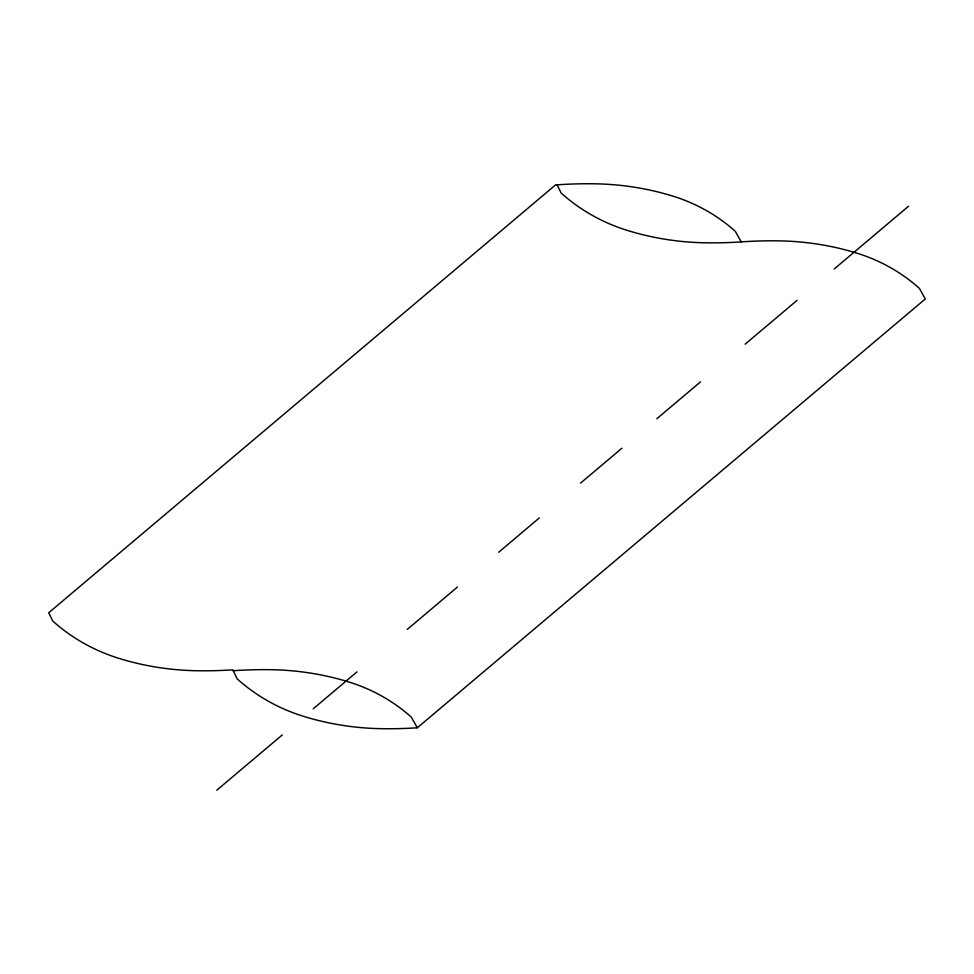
<?xml version="1.0" encoding="UTF-8"?>
<svg xmlns="http://www.w3.org/2000/svg" width="974" height="974" viewBox="0 0 974 974"><rect width="100%" height="100%" fill="white"/><g stroke="black" fill="none" stroke-linecap="round" stroke-linejoin="round"><path stroke-width="1.46" d="M216.788 790.206L282.241 734.956M313.202 708.829L356.971 671.877M407.254 629.423L457.427 587.066M498.664 552.258L539.304 517.949M580.528 483.141L621.875 448.247M656.853 418.71L700.464 381.893M745.134 344.187L797.061 300.357M834.268 268.946L908.535 206.257M741.214 241.893L735.333 231.362A178.997 167.772 -25.6 0 0 672.389 195.969A280.342 262.761 -25.6 0 0 594.371 183.794A423.52 396.954 -25.6 0 0 555.509 184.95L48.7 612.792L52.73 620.998A190.064 178.145 -25.6 0 0 119.571 658.57A280.342 262.761 -25.6 0 0 197.588 670.757A423.52 396.954 -25.6 0 0 232.786 669.844L237.254 678.939A190.064 178.145 -25.6 0 0 304.095 716.511A280.342 262.761 -25.6 0 0 382.112 728.698A423.52 396.954 -25.6 0 0 417.31 727.785L925.3 298.957L919.419 288.414A178.997 167.772 -25.6 0 0 856.487 253.033A280.342 262.761 -25.6 0 0 778.457 240.846A423.52 396.954 -25.6 0 0 741.214 241.893A423.52 396.954 -25.6 0 1 706.016 242.806A280.342 262.761 -25.6 0 1 627.986 230.619A190.064 178.145 -25.6 0 1 561.158 193.047L557.116 184.829M417.31 727.785L411.43 717.254A178.997 167.772 -25.6 0 0 348.497 681.861A280.342 262.761 -25.6 0 0 270.468 669.686A423.52 396.954 -25.6 0 0 233.224 670.733"/></g></svg>
